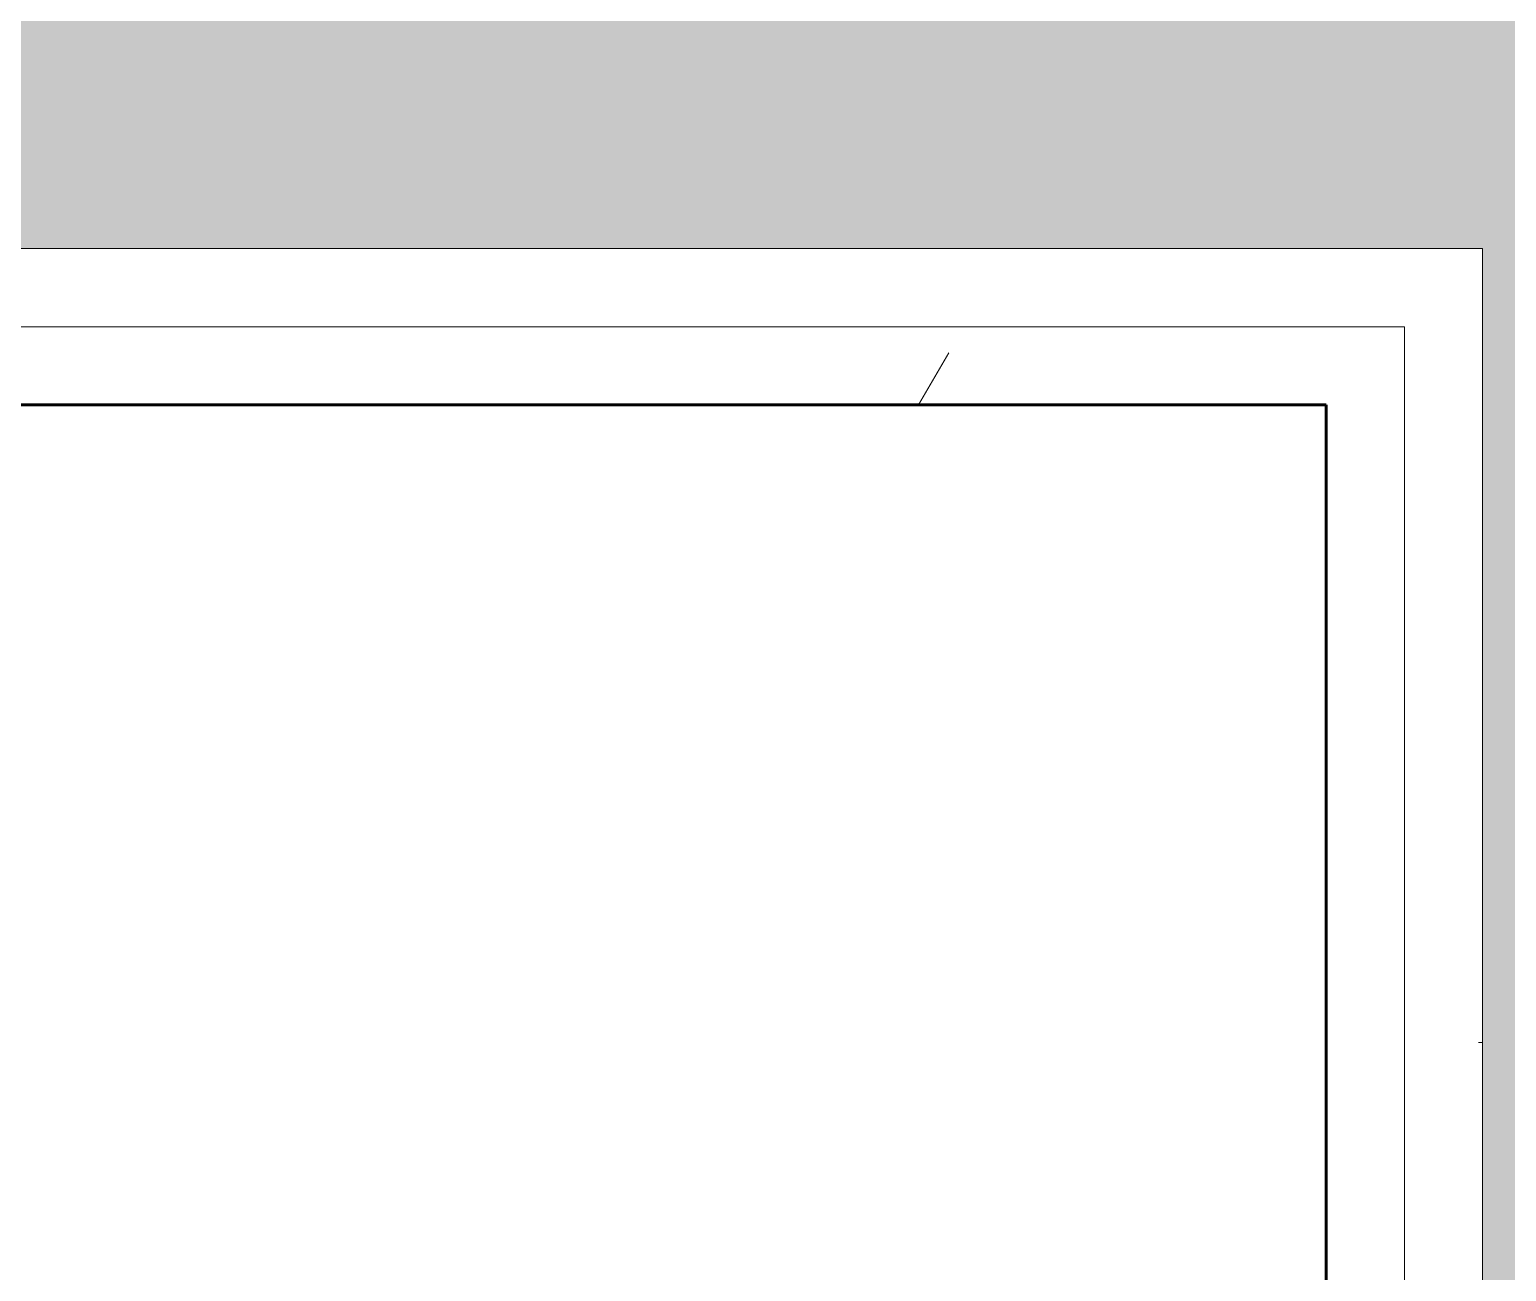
# Model space of a CAD drawing. Header units: inches. Extents: x -4169 to -1846, y 9706 to 12377.
# Drawn here: x -3498.29 to -3486.48, y 10540.26 to 10550.19 of the extents above; entities that cross this region are included whole.
import ezdxf

# ---------------------------------------------------------------- set-up
doc = ezdxf.new("R2010")
doc.units = ezdxf.units.IN
doc.header["$MEASUREMENT"] = 0
for name, color, linetype, lineweight in [('A-WALL', 113, 'Continuous', 18), ('A-WALL-PATT-4', 111, 'Continuous', 9), ('I-WALL-3', 2, 'Continuous', 60)]:
    doc.layers.add(name, color=color, linetype=linetype, lineweight=lineweight)
pattern_1 = [(0, (0, 0), (20.48, 5.12), [0.845, -14.515, 0.845, -14.515, -81.92]), (0, (0, 0), (20.48, 5.12), [-30.72, 0.845, -29.875, 0.845, -14.515, -35.84]), (0, (0, 0), (20.48, 5.12), [-76.8, 0.845, -9.395, 0.845, -24.755]), (120, (7.68, 2.56), (-14.67405, 15.1762003), [0.845, -14.515, 0.845, -14.515, -81.92]), (120, (7.68, 2.56), (-14.67405, 15.1762003), [-30.72, 0.845, -29.875, 0.845, -14.515, -35.84]), (120, (7.68, 2.56), (-14.67405, 15.1762003), [-76.8, 0.845, -9.395, 0.845, -24.755]), (240, (10.24, 12.8), (-5.80595, -20.2962003), [0.845, -14.515, 0.845, -14.515, -81.92]), (240, (10.24, 12.8), (-5.80595, -20.2962003), [-30.72, 0.845, -29.875, 0.845, -14.515, -35.84]), (240, (10.24, 12.8), (-5.80595, -20.2962003), [-76.8, 0.845, -9.395, 0.845, -24.755])]
pattern_2 = [(161.57, (0.32, 0.32), (-2.560496185, -0.000537386), [0, -18.214, 2.022, 0]), (18.43, (-0.32, 0.32), (-2.560496185, 0.000537386), [0, -18.214, 2.022, 0]), (108.43, (0.32, 0.32), (1.27922091, -6.400876726), [6.07, -14.166]), (71.57, (-0.32, 0.32), (1.27922091, 6.400876726), [6.07, -14.166])]

msp = doc.modelspace()

# ---------------------------------------------------------------- hatches: boundary and pattern name
at = {"layer": 'A-WALL-PATT-4'}
h = msp.add_hatch(dxfattribs=at)
h.set_pattern_fill('FP_12', color=256, style=0, pattern_type=2)
h.set_pattern_definition(pattern_2)
h.paths.add_polyline_path([(-3481.592, 10417.539), (-3481.174, 10417.539), (-3481.177, 10643.439), (-3486.674, 10643.439), (-3486.674, 10417.539)], flags=0)
h = msp.add_hatch(dxfattribs=at)
h.set_pattern_fill('FP_1', color=256, style=0, pattern_type=2)
h.set_pattern_definition(pattern_1)
h.paths.add_polyline_path([(-3486.674, 10418.164), (-3486.674, 10548.439), (-3487.299, 10548.439), (-3487.299, 10418.164)], flags=0)
h.paths.add_polyline_path([(-3486.674, 10551.939), (-3486.674, 10642.814), (-3487.299, 10642.814), (-3487.299, 10551.939)], flags=0)
h = msp.add_hatch(dxfattribs=at)
h.set_pattern_fill('FP_1', color=256, style=0, pattern_type=2)
h.set_pattern_definition(pattern_1)
h.paths.add_polyline_path([(-3487.299, 10418.789), (-3487.299, 10547.814), (-3487.924, 10547.814), (-3487.924, 10418.789)], flags=0)
h.paths.add_polyline_path([(-3487.924, 10552.564), (-3487.299, 10552.566), (-3487.299, 10642.189), (-3487.924, 10642.189), (-3487.924, 10553.189)], flags=0)
h = msp.add_hatch(dxfattribs=at)
h.set_pattern_fill('FP_12', color=256, style=0, pattern_type=2)
h.set_pattern_definition(pattern_2)
h.paths.add_polyline_path([(-3575.636, 10548.439), (-3486.674, 10548.439), (-3486.674, 10551.939), (-3822.724, 10551.939), (-3822.724, 10548.439), (-3592.428, 10548.439)], flags=0)
h = msp.add_hatch(dxfattribs=at)
h.set_pattern_fill('FP_1', color=256, style=0, pattern_type=2)
h.set_pattern_definition(pattern_1)
h.paths.add_polyline_path([(-3491.49, 10547.814), (-3487.299, 10547.814), (-3487.299, 10548.439), (-3551.81, 10548.439), (-3551.81, 10547.814), (-3497.95, 10547.814)], flags=0)
h.paths.add_polyline_path([(-3822.724, 10547.814), (-3680.553, 10547.814), (-3680.553, 10548.439), (-3822.724, 10548.439)], flags=0)
h.paths.add_polyline_path([(-3599.248, 10547.814), (-3555.31, 10547.814), (-3555.31, 10548.439), (-3677.053, 10548.439), (-3677.053, 10547.814), (-3652.428, 10547.814)], flags=0)
h = msp.add_hatch(dxfattribs=at)
h.set_pattern_fill('FP_1', color=256, style=0, pattern_type=2)
h.set_pattern_definition(pattern_1)
h.paths.add_polyline_path([(-3681.178, 10547.189), (-3680.553, 10547.189), (-3680.553, 10547.814), (-3765.474, 10547.814), (-3765.474, 10547.189), (-3700.546, 10547.189)], flags=0)
h.paths.add_polyline_path([(-3818.727, 10547.189), (-3789.474, 10547.189), (-3789.474, 10547.814), (-3822.724, 10547.814), (-3822.724, 10547.189)], flags=0)
h.paths.add_polyline_path([(-3487.924, 10547.189), (-3487.924, 10547.814), (-3551.81, 10547.814), (-3551.81, 10547.189), (-3491.443, 10547.189)], flags=0)
h.paths.add_polyline_path([(-3592.428, 10547.189), (-3555.31, 10547.189), (-3555.31, 10547.814), (-3677.053, 10547.814), (-3677.053, 10547.189), (-3599.248, 10547.189)], flags=0)

# ---------------------------------------------------------------- linework, layer by layer
at = {"layer": 'A-WALL'}
for p, q in [((-3822.724, 10548.439), (-3486.674, 10548.439)), ((-3486.674, 10417.539), (-3486.674, 10548.439)), ((-3765.474, 10547.814), (-3487.299, 10547.814)), ((-3487.299, 10418.164), (-3487.299, 10547.814))]:
    msp.add_line(p, q, dxfattribs=at)
at = {"layer": 'I-WALL-3'}
for p, q in [((-3487.924, 10547.189), (-3735.099, 10547.189)), ((-3487.924, 10499.695), (-3487.924, 10547.189))]:
    msp.add_line(p, q, dxfattribs=at)

doc.saveas('drawing.dxf')
